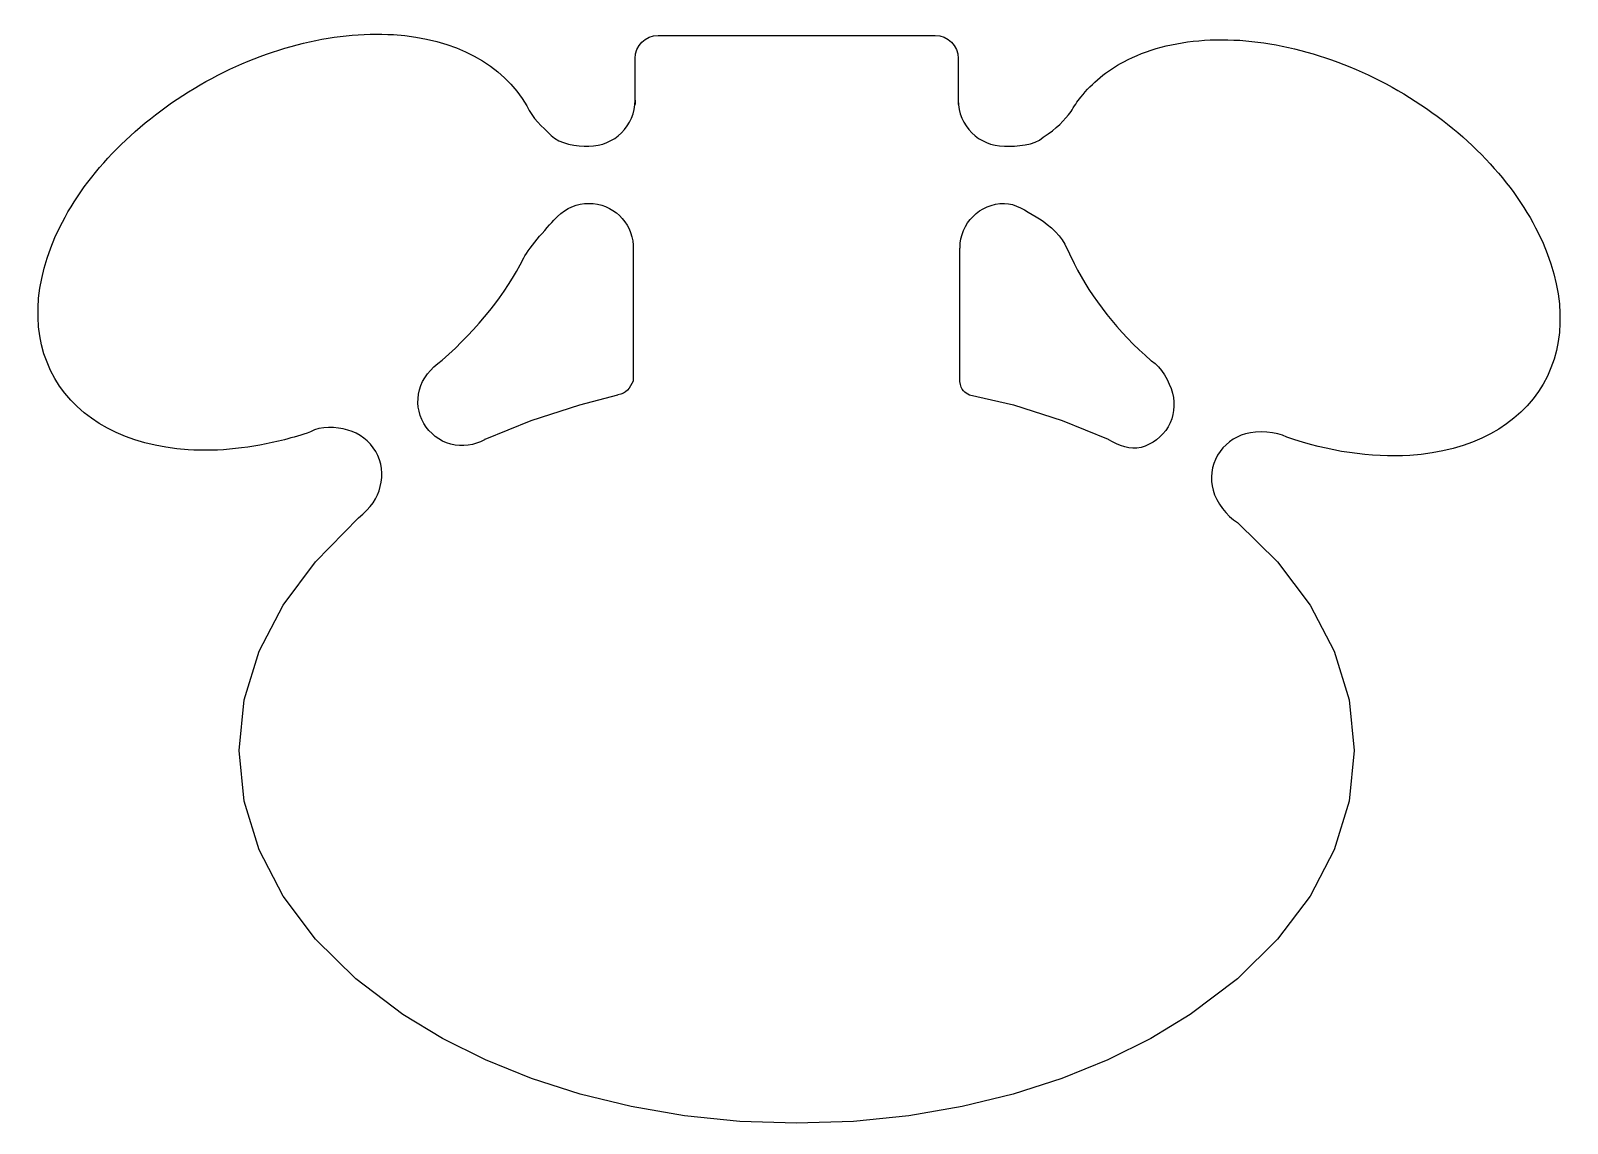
# Model space of a CAD drawing. Extents: x 47.2 to 89.5, y 241.4 to 271.5.
import ezdxf

# ---------------------------------------------------------------- set-up
doc = ezdxf.new("R2010")
doc.units = 0
doc.layers.add('Edge.Cuts', color=7, linetype='CONTINUOUS')

msp = doc.modelspace()

# ---------------------------------------------------------------- linework, layer by layer
at = {"layer": 'Edge.Cuts', "color": 2}
for p, q in [((64.501251, 271.351872), (72.121327, 271.351872)), ((63.865127, 269.447601), (63.866227, 270.716869)), ((72.75633, 270.71687), (72.75523, 269.447601)), ((63.867327, 269.573141), (63.865127, 269.447601)), ((62.597325, 266.729136), (62.597325, 266.729136)), ((74.02743, 266.729136), (74.027435, 266.729136)), ((63.815151, 265.579742), (63.815151, 261.83911)), ((72.805185, 261.830404), (72.805185, 265.493842)), ((75.693219, 265.608212), (75.950723, 265.074741)), ((63.38575, 261.454239), (62.338417, 261.174838)), ((74.282759, 261.17526), (73.07187, 261.453337)), ((62.335957, 261.174114), (60.997371, 260.742312)), ((75.625502, 260.742312), (74.286917, 261.174114)), ((60.993929, 260.741062), (59.729004, 260.22798)), ((76.891365, 260.227965), (75.62898, 260.741047)), ((55.076699, 256.859349), (56.253776, 258.070784)), ((80.441192, 257.949011), (81.546095, 256.859349)), ((54.182617, 255.673166), (55.076699, 256.859349)), ((81.546095, 256.859349), (82.437635, 255.673166)), ((53.522216, 254.405703), (54.182617, 255.673166)), ((82.437635, 255.673166), (83.100578, 254.405703)), ((53.113275, 253.064581), (53.522216, 254.405703)), ((83.100578, 254.405703), (83.509518, 253.064581)), ((52.971034, 251.667578), (53.113275, 253.064581)), ((83.509518, 253.064581), (83.651758, 251.667578)), ((53.113275, 250.270575), (52.971034, 251.667578)), ((83.651758, 251.667578), (83.509518, 250.270575)), ((53.522216, 248.929452), (53.113275, 250.270575)), ((83.509518, 250.270575), (83.100578, 248.929452)), ((54.182617, 247.661989), (53.522216, 248.929452)), ((83.100578, 248.929452), (82.437635, 247.661989)), ((55.076699, 246.475807), (54.182617, 247.661989)), ((82.437635, 247.661989), (81.546095, 246.475807)), ((56.181601, 245.386145), (55.076699, 246.475807)), ((81.546095, 246.475807), (80.441192, 245.386145)), ((57.479544, 244.400622), (56.181601, 245.386145)), ((80.441192, 245.386145), (79.14325, 244.400622)), ((58.569206, 243.740222), (57.479544, 244.400622)), ((79.14325, 244.400622), (78.053587, 243.740222)), ((59.747768, 243.153479), (58.569206, 243.740222)), ((78.053587, 243.740222), (76.872484, 243.153479)), ((61.012691, 242.640399), (59.747768, 243.153479)), ((76.872484, 243.153479), (75.610102, 242.640399)), ((62.351274, 242.208597), (61.012691, 242.640399)), ((75.610102, 242.640399), (74.271519, 242.208597)), ((63.758437, 241.865697), (62.351274, 242.208597)), ((65.22656, 241.614237), (63.758437, 241.865697)), ((72.864356, 241.865697), (71.396232, 241.614237)), ((74.271519, 242.208597), (72.864356, 241.865697)), ((66.745483, 241.459297), (65.22656, 241.614237)), ((68.310126, 241.405957), (66.745483, 241.459297)), ((69.877309, 241.459297), (68.310126, 241.405957)), ((71.396232, 241.614237), (69.877309, 241.459297))]:
    msp.add_line(p, q, dxfattribs=at)
for points in [[(51.897123, 269.990689), (53.619755, 270.98525), (55.535223, 271.482869), (57.222148, 271.374074)], [(57.222148, 271.374074), (58.909073, 271.265278), (60.22927, 270.558982), (60.892311, 269.410561)], [(63.866227, 270.716869), (63.867327, 271.066835), (64.151645, 271.351135), (64.501251, 271.351872)], [(72.121327, 271.351872), (72.473173, 271.351135), (72.757473, 271.066835), (72.75633, 270.71687)], [(77.312232, 270.6283), (77.93603, 270.962026), (78.687809, 271.165799), (79.531272, 271.220196)], [(79.531272, 271.220196), (81.218197, 271.328991), (83.133666, 270.831373), (84.856297, 269.836811)], [(76.132291, 269.656593), (76.441941, 270.049217), (76.840488, 270.375919), (77.312232, 270.6283)], [(48.036565, 266.070774), (48.785808, 267.586092), (50.174492, 268.996127), (51.897123, 269.990689)], [(84.856297, 269.836811), (86.578928, 268.842249), (87.967614, 267.432214), (88.716856, 265.916896)], [(60.892311, 269.410561), (61.038221, 269.073736), (61.315215, 268.840331), (61.553387, 268.602159)], [(62.597324, 268.303139), (63.298727, 268.303139), (63.867327, 268.871738), (63.867327, 269.573141)], [(72.757421, 269.573141), (72.757421, 268.871738), (73.326022, 268.303138), (74.027425, 268.303139)], [(75.861107, 269.256684), (75.941917, 269.396648), (76.032485, 269.530044), (76.132291, 269.656593)], [(75.09568, 268.553522), (75.468851, 268.787909), (75.680327, 269.022297), (75.861107, 269.256684)], [(61.553387, 268.602159), (61.791558, 268.363987), (62.260499, 268.303139), (62.597324, 268.303139)], [(74.027425, 268.303139), (74.36425, 268.303139), (74.857508, 268.315349), (75.09568, 268.553522)], [(60.801796, 265.226784), (60.964252, 265.524749), (61.500173, 266.137331), (61.734649, 266.371808)], [(61.734649, 266.371808), (61.963458, 266.600616), (62.273741, 266.729136), (62.597325, 266.729136)], [(62.597325, 266.729136), (63.247989, 266.729136), (63.778621, 266.221171), (63.815151, 265.579742)], [(72.807415, 265.509132), (72.807415, 266.183514), (73.353039, 266.729136), (74.02743, 266.729136)], [(74.027435, 266.729136), (74.34359, 266.729136), (74.601871, 266.52904), (74.901257, 266.363409)], [(74.901257, 266.363409), (75.125788, 266.239191), (75.531375, 265.914505), (75.693219, 265.608212)], [(47.901935, 261.910564), (47.238893, 263.058984), (47.287321, 264.555457), (48.036565, 266.070774)], [(88.716856, 265.916896), (89.466101, 264.401579), (89.514527, 262.905106), (88.851487, 261.756686)], [(72.805185, 265.493842), (72.806716, 265.498793), (72.807468, 265.503951), (72.807415, 265.509132)], [(58.560063, 262.41289), (59.55317, 263.294395), (60.312268, 264.237292), (60.801796, 265.226784)], [(75.950723, 265.074741), (75.950799, 265.074599), (75.95085, 265.074456), (75.950926, 265.074314)], [(75.950926, 265.074314), (76.426533, 264.112415), (77.156806, 263.194523), (78.064791, 262.397025)], [(57.934343, 261.597279), (58.018091, 261.909835), (58.221626, 262.176787), (58.555445, 262.409253)], [(58.555445, 262.409253), (58.557054, 262.410374), (58.558596, 262.411588), (58.560063, 262.41289)], [(78.064791, 262.397025), (78.067262, 262.394853), (78.069942, 262.39293), (78.072792, 262.391285)], [(78.072792, 262.391285), (78.342899, 262.235392), (78.568574, 261.82196), (78.653032, 261.506925)], [(51.572098, 259.947049), (49.885173, 260.055847), (48.564976, 260.762143), (47.901935, 261.910564)], [(63.815151, 261.83911), (63.77005, 261.743539), (63.721797, 261.655439), (63.658225, 261.588701)], [(72.90105, 261.56727), (72.854534, 261.619572), (72.818012, 261.695555), (72.805185, 261.830404)], [(88.851487, 261.756686), (88.188446, 260.608265), (86.868247, 259.901968), (85.181324, 259.793173)], [(58.056233, 260.67151), (57.894429, 260.951756), (57.85059, 261.284722), (57.934343, 261.597279)], [(63.391991, 261.455485), (63.389886, 261.455202), (63.387802, 261.454786), (63.38575, 261.454239)], [(63.658225, 261.588701), (63.592482, 261.519683), (63.511945, 261.471575), (63.391991, 261.455485)], [(73.07187, 261.453337), (73.005617, 261.48552), (72.946643, 261.516002), (72.90105, 261.56727)], [(78.653032, 261.506925), (78.736819, 261.194365), (78.693017, 260.861378), (78.531243, 260.581121)], [(62.338417, 261.174838), (62.337591, 261.174617), (62.336771, 261.174376), (62.335957, 261.174114)], [(74.286917, 261.174114), (74.285548, 261.174555), (74.284161, 261.174938), (74.282759, 261.17526)], [(54.932391, 260.437886), (54.695659, 260.357616), (54.458287, 260.28657), (54.22122, 260.224983)], [(55.959242, 260.488926), (55.633895, 260.576096), (55.224089, 260.6063), (54.932391, 260.437886)], [(56.730395, 259.897206), (56.56198, 260.188902), (56.284589, 260.40175), (55.959242, 260.488926)], [(58.797038, 260.103068), (58.484481, 260.186817), (58.218039, 260.391264), (58.056233, 260.67151)], [(60.997371, 260.742312), (60.996209, 260.741938), (60.995061, 260.741521), (60.993929, 260.741062)], [(75.62898, 260.741047), (75.627837, 260.741512), (75.626676, 260.741934), (75.625502, 260.742312)], [(78.530893, 260.580436), (78.369059, 260.30049), (78.102772, 260.096246), (77.790409, 260.01256)], [(78.531243, 260.581121), (78.531116, 260.580892), (78.531015, 260.580665), (78.530893, 260.580436)], [(81.802328, 260.290372), (81.510633, 260.458775), (80.990811, 260.473004), (80.665469, 260.385832)], [(54.22122, 260.224983), (53.316159, 259.989857), (52.41556, 259.892651), (51.572098, 259.947049)], [(59.722797, 260.224944), (59.442567, 260.063153), (59.109596, 260.01932), (58.797038, 260.103068)], [(59.729004, 260.22798), (59.726867, 260.227112), (59.724794, 260.226098), (59.722797, 260.224944)], [(76.897547, 260.224944), (76.895558, 260.226092), (76.893493, 260.227101), (76.891365, 260.227965)], [(77.790409, 260.01256), (77.485328, 259.930826), (77.185919, 260.058392), (76.897547, 260.224944)], [(80.665469, 260.385832), (80.340129, 260.298652), (80.062743, 260.085814), (79.894328, 259.794122)], [(85.181324, 259.793173), (84.111111, 259.724153), (82.948913, 259.899203), (81.802328, 260.290372)], [(56.857268, 258.933509), (56.944448, 259.258856), (56.898808, 259.605508), (56.730395, 259.897206)], [(79.894328, 259.794122), (79.725915, 259.502426), (79.680274, 259.155777), (79.767444, 258.830431)], [(56.253776, 258.070784), (56.617647, 258.360972), (56.770093, 258.608162), (56.857268, 258.933509)], [(79.767444, 258.830431), (79.854614, 258.505084), (80.1495, 258.117429), (80.441192, 257.949011)]]:
    msp.add_open_spline(points, degree=3, dxfattribs=at)

doc.saveas('drawing.dxf')
